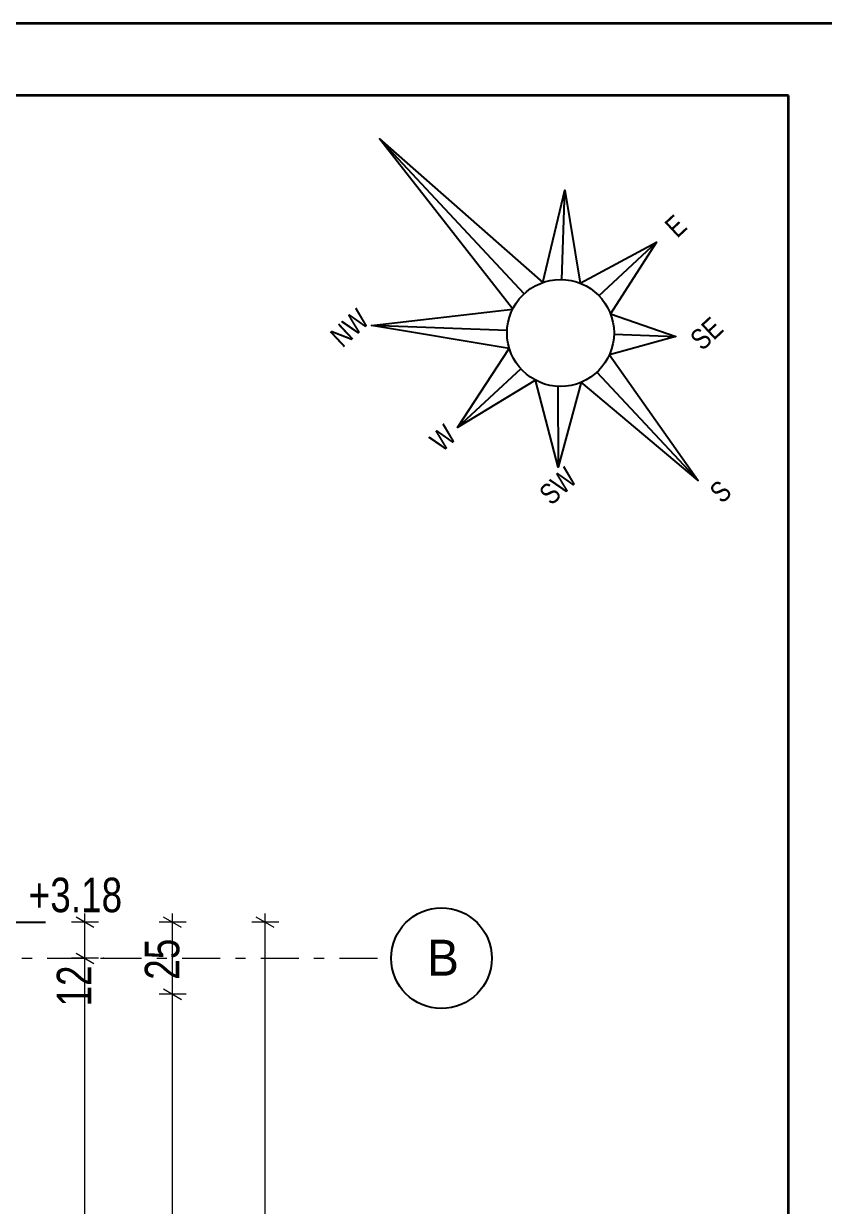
# Model space of a CAD drawing. Extents: x 1230 to 300706, y -1407 to 36108.
# Drawn here: x 253843 to 256626, y 12962 to 17075 of the extents above; entities that cross this region are included whole.
import ezdxf

# ---------------------------------------------------------------- set-up
doc = ezdxf.new("R2010")
doc.units = 0
doc.header["$LTSCALE"] = 5
doc.header["$MEASUREMENT"] = 0
doc.linetypes.add('- Двойно прекъснати линии', pattern=[1093.611073, 529.166651, -211.666656, 141.111112, -211.666656])
for name, color, linetype, lineweight in [('1', 255, 'Continuous', 13), ('41', 7, 'Continuous', 35), ('7', 7, 'Continuous', 25), ('85', 254, 'Continuous', 20)]:
    doc.layers.add(name, color=color, linetype=linetype, lineweight=lineweight)
doc.layers.add('58', color=7, linetype='Continuous', lineweight=25, true_color=0xdf0000)
doc.styles.add('GENERATED_STYLE_3', font='GOTHIC.TTF')
doc.styles.add('GENERATED_STYLE_6', font='Cambria Math.ttf')

msp = doc.modelspace()

# ---------------------------------------------------------------- linework, layer by layer
at = {"layer": '1', "linetype": '- Двойно прекъснати линии', "lineweight": 13, "ltscale": 0.05}
for p, q in [((239434.5, 13825.3), (254120, 13825.3)), ((254120, 13825.3), (255120, 13825.3))]:
    msp.add_line(p, q, dxfattribs=at)
at = {"layer": '1', "color": 250, "linetype": '- Двойно прекъснати линии', "lineweight": 13, "true_color": 0x2b2b2b}
msp.add_point((254120, 13825.3), dxfattribs=at)
msp.add_point((254120, 13825.3), dxfattribs=at)
at = {"layer": '41', "linetype": 'Continuous', "lineweight": 35, "ltscale": 0.1, "flags": 128}
for points in [[(256750.7, 17075.4), (235750.7, 17075.4), (235750.7, 2225.4), (256750.7, 2225.4)], [(256500.7, 16825.4), (237000.7, 16825.4), (237000.7, 2475.4), (256500.7, 2475.4)]]:
    msp.add_lwpolyline(points, close=True, dxfattribs=at)
at = {"layer": '58', "color": 12, "linetype": 'Continuous', "lineweight": 25, "true_color": 0xdf0000}
msp.add_line((253519.3, 13950.3), (253919.3, 13950.3), dxfattribs=at)
at = {"layer": '7', "linetype": 'Continuous', "lineweight": 25}
msp.add_lwpolyline([(255542.5, 16083), (255080.2, 16674.7), (255647.9, 16175.5), (255724, 16496.8), (255776.8, 16172.8), (256042.7, 16315.4), (255882.6, 16065.9), (256110.1, 15987.9), (255878.5, 15923.8), (256186.7, 15486.5), (255780.3, 15828.1), (255701.1, 15533.4), (255621.8, 15835.4), (255350.2, 15670.5), (255530.7, 15945.9), (255052.4, 16025.5)], close=True, dxfattribs=at)
for points in [[(255582, 16135.8), (255080.2, 16674.7)], [(255713, 16185.7), (255724, 16496.8)], [(255842.5, 16129), (256042.7, 16315.4)], [(255523, 16008.8), (255052.4, 16025.5)], [(255894.7, 15995.5), (256110.1, 15987.9)], [(255570.4, 15875.5), (255350.2, 15670.5)], [(255835.5, 15863.7), (256186.7, 15486.5)], [(255699.7, 15814), (255701.1, 15533.4)]]:
    msp.add_lwpolyline(points, dxfattribs=at)
for centre, radius in [((255708.8, 15999.7), 186), ((255295, 13825.3), 175)]:
    msp.add_circle(centre, radius, dxfattribs=at)
at = {"layer": '85', "linetype": 'Continuous', "lineweight": 20, "ltscale": 0.05}
for p, q in [((254103, 13950.3), (254009.2, 13950.3)), ((254087.4, 13932.2), (254024.9, 13968.3)), ((254056.1, 13950.3), (254056.1, 13980.8)), ((254056.1, 13825.3), (254056.1, 13950.3)), ((254407.7, 13950.3), (254313.9, 13950.3)), ((254392, 13932.2), (254329.5, 13968.3)), ((254360.8, 13950.3), (254360.8, 13980.8)), ((254360.8, 13700.3), (254360.8, 13950.3)), ((254729.3, 13950.3), (254635.5, 13950.3)), ((254713.7, 13932.2), (254651.2, 13968.3)), ((254682.4, 13950.3), (254682.4, 13980.8)), ((254682.4, 7050.3), (254682.4, 13950.3)), ((254103, 13825.3), (254009.2, 13825.3)), ((254024.9, 13843.3), (254087.4, 13807.2)), ((254056.1, 10225.3), (254056.1, 13825.3)), ((254407.7, 13700.3), (254313.9, 13700.3)), ((254329.5, 13718.3), (254392, 13682.2)), ((254360.8, 7300.3), (254360.8, 13700.3))]:
    msp.add_line(p, q, dxfattribs=at)

# ---------------------------------------------------------------- texts
at = {"layer": '1', "linetype": 'Continuous', "lineweight": 13, "style": 'GENERATED_STYLE_6'}
for s, insert, char_height, attachment_point in [('\\A1;{\\W0.800000x;\\pql;\\fCentury Gothic|b0|i0|c0|p34;+3.18}', (253860.4, 13983.6), 120, 7), ('\\A1;{\\pql;\\pt0;\\fCentury Gothic|b0|i0|c0|p34;В}', (255244.4, 13889.6), 125, 1)]:
    msp.add_mtext(s, dxfattribs=dict(at, insert=insert, char_height=char_height, attachment_point=attachment_point))
at = {"layer": '1', "linetype": 'Continuous', "lineweight": 13, "char_height": 120, "attachment_point": 7, "rotation": 90, "style": 'GENERATED_STYLE_6'}
for s, insert in [('\\A1;{\\W0.800000x;\\pql;\\fCentury Gothic|b0|i0|c0|p34;25}', (254385.7, 13750.3)), ('\\A1;{\\W0.800000x;\\pql;\\fCentury Gothic|b0|i0|c0|p34;12}', (254078, 13657.2))]:
    msp.add_mtext(s, dxfattribs=dict(at, insert=insert))
at = {"layer": '7', "linetype": 'Continuous', "lineweight": 25, "char_height": 71.838, "attachment_point": 7, "rotation": 42.9619, "style": 'GENERATED_STYLE_3'}
for s, insert in [('\\A1;{\\W0.800000x;\\pql;\\fArial|b0|i0|c0|p34;E}', (256114.1, 16327)), ('\\A1;{\\W0.800000x;\\pql;\\fArial|b0|i0|c0|p34;NW}', (254951, 15945.4)), ('\\A1;{\\W0.800000x;\\pql;\\fArial|b0|i0|c0|p34;SE}', (256202.4, 15934.5)), ('\\A1;{\\W0.800000x;\\pql;\\fArial|b0|i0|c0|p34;W}', (255296.9, 15582.2)), ('\\A1;{\\W0.800000x;\\pql;\\fArial|b0|i0|c0|p34;SW}', (255677.8, 15396.5)), ('\\A1;{\\W0.800000x;\\pql;\\fArial|b0|i0|c0|p34;S}', (256270.4, 15402.9))]:
    msp.add_mtext(s, dxfattribs=dict(at, insert=insert))

doc.saveas('drawing.dxf')
